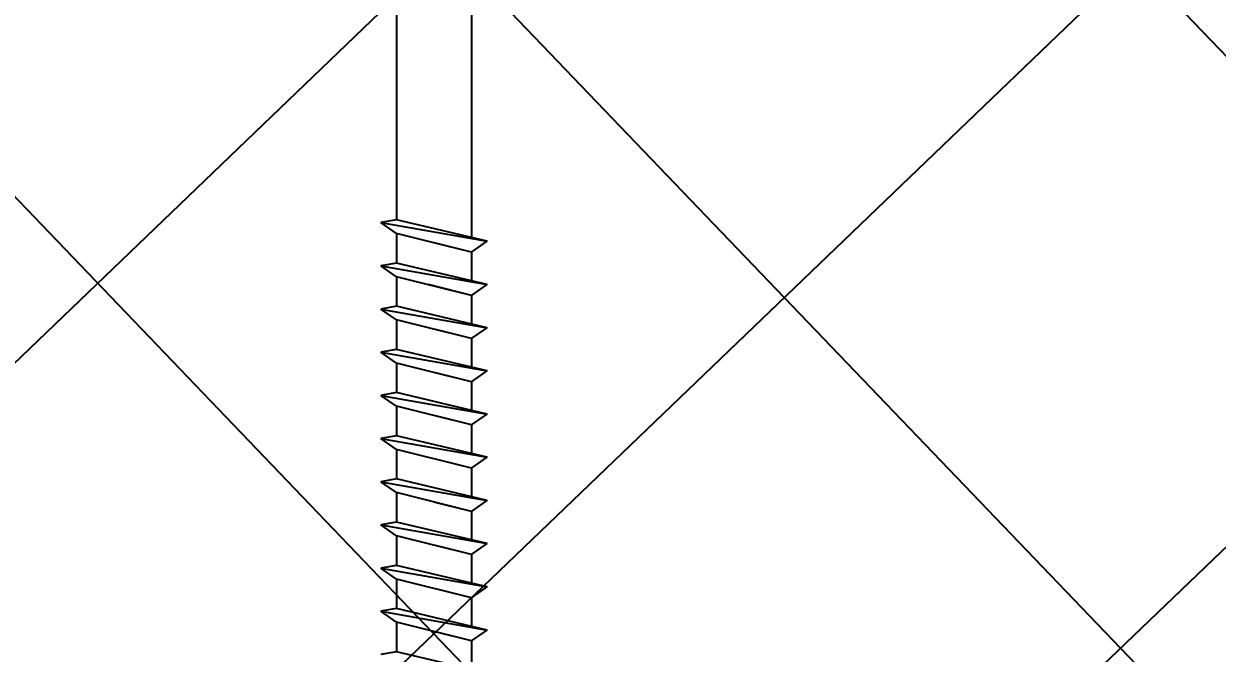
# Model space of a CAD drawing. Header units: inches. Extents: x -2661 to 42767, y -1222 to 9099.
# Drawn here: x 732.144 to 734.908, y 2526.79 to 2528.247 of the extents above; entities that cross this region are included whole.
import ezdxf
from ezdxf import colors
from ezdxf.entities.mleader import LeaderData, LeaderLine
from ezdxf.math import Vec2, Vec3

# ---------------------------------------------------------------- set-up
doc = ezdxf.new("R2010")
doc.units = ezdxf.units.IN
doc.header["$LTSCALE"] = 12
doc.header["$MEASUREMENT"] = 0
for name, color, linetype in [('S-ANNO-NOTE', 4, 'CONTINUOUS'), ('S-SIMPSON', 2, 'CONTINUOUS'), ('S-WOOD', 3, 'CONTINUOUS')]:
    doc.layers.add(name, color=color, linetype=linetype)
doc.layers.add('S-HATCH1', color=1, linetype='CONTINUOUS', transparency=0.5)
doc.styles.add('Arial', font='arial.ttf', dxfattribs={"width": 0.85})

# ---------------------------------------------------------------- blocks, each defined once
blk = doc.blocks.new('SIP SCREW_Shorter')
at = {"layer": 'S-SIMPSON'}
for p, q in [((-0.087, -0.5316), (-0.087, -8.3363)), ((0.087, -0.536), (0.087, -8.3775))]:
    blk.add_line(p, q, dxfattribs=at)
at = {"layer": 'S-SIMPSON', "color": 1}
for p, q in [((-0.087, -8.3363), (-0.123, -8.3427)), ((-0.087, -8.3363), (-0.123, -8.3427)), ((-0.087, -8.3363), (-0.123, -8.3427)), ((-0.087, -8.3363), (-0.123, -8.3427)), ((-0.123, -8.3427), (0.123, -8.386)), ((-0.123, -8.3427), (0.123, -8.386)), ((-0.123, -8.3427), (0.123, -8.386)), ((-0.123, -8.3427), (0.123, -8.386)), ((-0.087, -8.3679), (-0.123, -8.3427)), ((-0.087, -8.3679), (-0.123, -8.3427)), ((-0.087, -8.3679), (-0.123, -8.3427)), ((-0.087, -8.3679), (-0.123, -8.3427)), ((0.123, -8.386), (-0.087, -8.3363)), ((0.123, -8.386), (-0.087, -8.3363)), ((0.123, -8.386), (-0.087, -8.3363)), ((0.123, -8.386), (-0.087, -8.3363)), ((-0.087, -8.3679), (-0.087, -8.4363)), ((-0.087, -8.3679), (-0.087, -8.4363)), ((-0.087, -8.3679), (-0.087, -8.4363)), ((-0.087, -8.3679), (-0.087, -8.4363)), ((-0.087, -8.3679), (-0.087, -8.4363)), ((-0.087, -8.3679), (-0.087, -8.4363)), ((-0.087, -8.3679), (-0.087, -8.4363)), ((-0.087, -8.3679), (-0.087, -8.4363)), ((-0.087, -8.3679), (-0.087, -8.4363)), ((-0.087, -8.3679), (-0.087, -8.4363)), ((-0.087, -8.3679), (-0.087, -8.4363)), ((-0.087, -8.3679), (-0.087, -8.4363)), ((-0.087, -8.3679), (-0.087, -8.4363)), ((-0.087, -8.3679), (-0.087, -8.4363)), ((0.087, -8.4112), (-0.087, -8.3679)), ((0.087, -8.4112), (-0.087, -8.3679)), ((0.087, -8.4112), (-0.087, -8.3679)), ((0.087, -8.4112), (-0.087, -8.3679)), ((0.087, -8.4112), (0, -8.3896)), ((0.087, -8.4112), (0.123, -8.386)), ((0.087, -8.4112), (0.123, -8.386)), ((0.087, -8.4112), (0.123, -8.386)), ((0.087, -8.4112), (0.123, -8.386)), ((0.087, -8.4112), (0.123, -8.386)), ((0.087, -8.4112), (0.087, -8.4775)), ((0.087, -8.4112), (0.087, -8.4775)), ((0.087, -8.4112), (0.087, -8.4775)), ((0.087, -8.4112), (0.087, -8.4775)), ((0.087, -8.4112), (0.087, -8.4775)), ((0.087, -8.4112), (0.087, -8.4775)), ((0.087, -8.4112), (0.087, -8.4775)), ((0.087, -8.4112), (0.087, -8.4775)), ((0.087, -8.4112), (0.087, -8.4775)), ((0.087, -8.4112), (0.087, -8.4775)), ((0.087, -8.4112), (0.087, -8.4775)), ((0.087, -8.4112), (0.087, -8.4775)), ((0.087, -8.4112), (0.087, -8.4775)), ((0.087, -8.4112), (0.087, -8.4775)), ((0.087, -8.4112), (0.087, -8.4775)), ((0.087, -8.4112), (0.087, -8.4775)), ((-0.087, -8.4363), (-0.123, -8.4427)), ((-0.087, -8.4363), (-0.123, -8.4427)), ((-0.087, -8.4363), (-0.123, -8.4427)), ((-0.087, -8.4363), (-0.123, -8.4427)), ((-0.087, -8.4363), (-0.123, -8.4427)), ((-0.087, -8.4363), (-0.123, -8.4427)), ((-0.087, -8.4363), (-0.123, -8.4427)), ((-0.087, -8.4363), (-0.123, -8.4427)), ((-0.087, -8.4363), (-0.123, -8.4427)), ((-0.123, -8.4427), (0.123, -8.486)), ((-0.123, -8.4427), (0.123, -8.486)), ((-0.123, -8.4427), (0.123, -8.486)), ((-0.123, -8.4427), (0.123, -8.486)), ((-0.123, -8.4427), (0.123, -8.486)), ((-0.123, -8.4427), (0.123, -8.486)), ((-0.123, -8.4427), (0.123, -8.486)), ((-0.123, -8.4427), (0.123, -8.486)), ((-0.123, -8.4427), (0.123, -8.486)), ((-0.087, -8.4679), (-0.123, -8.4427)), ((-0.087, -8.4679), (-0.123, -8.4427)), ((-0.087, -8.4679), (-0.123, -8.4427)), ((-0.087, -8.4679), (-0.123, -8.4427)), ((-0.087, -8.4679), (-0.123, -8.4427)), ((-0.087, -8.4679), (-0.123, -8.4427)), ((-0.087, -8.4679), (-0.123, -8.4427)), ((-0.087, -8.4679), (-0.123, -8.4427)), ((-0.087, -8.4679), (-0.123, -8.4427)), ((0.123, -8.486), (-0.087, -8.4363)), ((0.123, -8.486), (-0.087, -8.4363)), ((0.087, -8.4775), (-0.087, -8.4363)), ((0.123, -8.486), (-0.087, -8.4363)), ((0.123, -8.486), (-0.087, -8.4363)), ((0.123, -8.486), (-0.087, -8.4363)), ((0.123, -8.486), (-0.087, -8.4363)), ((0.123, -8.486), (-0.087, -8.4363)), ((0.123, -8.486), (-0.087, -8.4363)), ((0.087, -8.5112), (-0.087, -8.4679)), ((0.087, -8.5112), (-0.087, -8.4679)), ((0.087, -8.5112), (-0.087, -8.4679)), ((0.087, -8.5112), (-0.087, -8.4679)), ((0.087, -8.5112), (-0.087, -8.4679)), ((0.087, -8.5112), (-0.087, -8.4679)), ((0.087, -8.5112), (-0.087, -8.4679)), ((0.087, -8.5112), (-0.087, -8.4679)), ((0.087, -8.5112), (-0.087, -8.4679)), ((-0.087, -8.4679), (-0.087, -8.5363)), ((-0.087, -8.4679), (-0.087, -8.5363)), ((-0.087, -8.4679), (-0.087, -8.5363)), ((-0.087, -8.4679), (-0.087, -8.5363)), ((-0.087, -8.4679), (-0.087, -8.5363)), ((-0.087, -8.4679), (-0.087, -8.5363)), ((-0.087, -8.4679), (-0.087, -8.5363)), ((-0.087, -8.4679), (-0.087, -8.5363)), ((-0.087, -8.4679), (-0.087, -8.5363)), ((-0.087, -8.4679), (-0.087, -8.5363)), ((-0.087, -8.4679), (-0.087, -8.5363)), ((-0.087, -8.4679), (-0.087, -8.5363)), ((-0.087, -8.4679), (-0.087, -8.5363)), ((-0.087, -8.4679), (-0.087, -8.5363)), ((-0.087, -8.4679), (-0.087, -8.5363)), ((-0.087, -8.4679), (-0.087, -8.5363)), ((-0.087, -8.4679), (-0.087, -8.5363)), ((-0.087, -8.4679), (-0.087, -8.5363)), ((-0.087, -8.4679), (-0.087, -8.5363)), ((-0.087, -8.4679), (-0.087, -8.5363)), ((-0.087, -8.4679), (-0.087, -8.5363)), ((0.087, -8.5112), (-0.013, -8.4863)), ((0.087, -8.5112), (-0.013, -8.4863)), ((0.087, -8.5112), (-0.013, -8.4863)), ((0.087, -8.5112), (0, -8.4896)), ((0.087, -8.5112), (0.123, -8.486)), ((0.087, -8.5112), (0.123, -8.486)), ((0.087, -8.5112), (0.123, -8.486)), ((0.087, -8.5112), (0.123, -8.486)), ((0.087, -8.5112), (0.123, -8.486)), ((0.087, -8.5112), (0.123, -8.486)), ((0.087, -8.5112), (0.123, -8.486)), ((0.087, -8.5112), (0.123, -8.486)), ((0.087, -8.5112), (0.123, -8.486)), ((0.087, -8.5112), (0.123, -8.486)), ((0.087, -8.5112), (0.123, -8.486)), ((0.087, -8.5112), (0.123, -8.486)), ((0.087, -8.5112), (0.123, -8.486)), ((0.087, -8.5112), (0.087, -8.5775)), ((0.087, -8.5112), (0.087, -8.5775)), ((0.087, -8.5112), (0.087, -8.5775)), ((0.087, -8.5112), (0.087, -8.5775)), ((0.087, -8.5112), (0.087, -8.5775)), ((0.087, -8.5112), (0.087, -8.5775)), ((0.087, -8.5112), (0.087, -8.5775)), ((0.087, -8.5112), (0.087, -8.5775)), ((0.087, -8.5112), (0.087, -8.5775)), ((0.087, -8.5112), (0.087, -8.5775)), ((0.087, -8.5112), (0.087, -8.5775)), ((0.087, -8.5112), (0.087, -8.5775)), ((0.087, -8.5112), (0.087, -8.5775)), ((0.087, -8.5112), (0.087, -8.5775)), ((0.087, -8.5112), (0.087, -8.5775)), ((0.087, -8.5112), (0.087, -8.5775)), ((0.087, -8.5112), (0.087, -8.5775)), ((0.087, -8.5112), (0.087, -8.5775)), ((0.087, -8.5112), (0.087, -8.5775)), ((0.087, -8.5112), (0.087, -8.5775)), ((0.087, -8.5112), (0.087, -8.5775)), ((-0.087, -8.5363), (-0.123, -8.5427)), ((-0.087, -8.5363), (-0.123, -8.5427)), ((-0.087, -8.5363), (-0.123, -8.5427)), ((-0.087, -8.5363), (-0.123, -8.5427)), ((-0.087, -8.5363), (-0.123, -8.5427)), ((-0.087, -8.5363), (-0.123, -8.5427)), ((-0.087, -8.5363), (-0.123, -8.5427)), ((-0.087, -8.5363), (-0.123, -8.5427)), ((-0.087, -8.5363), (-0.123, -8.5427)), ((-0.087, -8.5363), (-0.123, -8.5427)), ((-0.087, -8.5363), (-0.123, -8.5427)), ((-0.087, -8.5363), (-0.123, -8.5427)), ((0.123, -8.586), (-0.087, -8.5363)), ((0.123, -8.586), (-0.087, -8.5363)), ((0.123, -8.586), (-0.087, -8.5363)), ((0.123, -8.586), (-0.087, -8.5363)), ((0.123, -8.586), (-0.087, -8.5363)), ((0.123, -8.586), (-0.087, -8.5363)), ((0.123, -8.586), (-0.087, -8.5363)), ((0.123, -8.586), (-0.087, -8.5363)), ((0.123, -8.586), (-0.087, -8.5363)), ((0.123, -8.586), (-0.087, -8.5363)), ((0.123, -8.586), (-0.087, -8.5363)), ((0.123, -8.586), (-0.087, -8.5363)), ((-0.123, -8.5427), (0.123, -8.586)), ((-0.123, -8.5427), (0.123, -8.586)), ((-0.123, -8.5427), (0.123, -8.586)), ((-0.123, -8.5427), (0.123, -8.586)), ((-0.123, -8.5427), (0.123, -8.586)), ((-0.123, -8.5427), (0.123, -8.586)), ((-0.123, -8.5427), (0.123, -8.586)), ((-0.123, -8.5427), (0.123, -8.586)), ((-0.123, -8.5427), (0.123, -8.586)), ((-0.123, -8.5427), (0.123, -8.586)), ((-0.123, -8.5427), (0.123, -8.586)), ((-0.123, -8.5427), (0.123, -8.586)), ((-0.087, -8.5679), (-0.123, -8.5427)), ((-0.087, -8.5679), (-0.123, -8.5427)), ((-0.087, -8.5679), (-0.123, -8.5427)), ((-0.087, -8.5679), (-0.123, -8.5427)), ((-0.087, -8.5679), (-0.123, -8.5427)), ((-0.087, -8.5679), (-0.123, -8.5427)), ((-0.087, -8.5679), (-0.123, -8.5427)), ((-0.087, -8.5679), (-0.123, -8.5427)), ((-0.087, -8.5679), (-0.123, -8.5427)), ((-0.087, -8.5679), (-0.123, -8.5427)), ((-0.087, -8.5679), (-0.123, -8.5427)), ((-0.087, -8.5679), (-0.123, -8.5427)), ((-0.087, -8.5679), (-0.087, -8.6363)), ((-0.087, -8.5679), (-0.087, -8.6363)), ((-0.087, -8.5679), (-0.087, -8.6363)), ((-0.087, -8.5679), (-0.087, -8.6363)), ((-0.087, -8.5679), (-0.087, -8.6363)), ((-0.087, -8.5679), (-0.087, -8.6363)), ((-0.087, -8.5679), (-0.087, -8.6363)), ((-0.087, -8.5679), (-0.087, -8.6363)), ((-0.087, -8.5679), (-0.087, -8.6363)), ((-0.087, -8.5679), (-0.087, -8.6363)), ((-0.087, -8.5679), (-0.087, -8.6363)), ((-0.087, -8.5679), (-0.087, -8.6363)), ((-0.087, -8.5679), (-0.087, -8.6363)), ((-0.087, -8.5679), (-0.087, -8.6363)), ((-0.087, -8.5679), (-0.087, -8.6363)), ((-0.087, -8.5679), (-0.087, -8.6363)), ((-0.087, -8.5679), (-0.087, -8.6363)), ((-0.087, -8.5679), (-0.087, -8.6363)), ((-0.087, -8.5679), (-0.087, -8.6363)), ((0.087, -8.6112), (-0.087, -8.5679)), ((0.087, -8.6112), (-0.087, -8.5679)), ((0.087, -8.6112), (-0.087, -8.5679)), ((0.087, -8.6112), (-0.087, -8.5679)), ((0.087, -8.6112), (-0.087, -8.5679)), ((0.087, -8.6112), (-0.087, -8.5679)), ((0.087, -8.6112), (-0.087, -8.5679)), ((0.087, -8.6112), (-0.087, -8.5679)), ((0.087, -8.6112), (-0.087, -8.5679)), ((0.087, -8.6112), (-0.087, -8.5679)), ((0.087, -8.6112), (-0.087, -8.5679)), ((0.087, -8.6112), (-0.087, -8.5679)), ((-0.087, -8.5679), (-0.087, -8.6363)), ((-0.087, -8.5679), (-0.087, -8.6363)), ((-0.087, -8.5679), (-0.087, -8.6363)), ((-0.087, -8.5679), (-0.087, -8.6363)), ((-0.087, -8.5679), (-0.087, -8.6363)), ((-0.087, -8.5679), (-0.087, -8.6363)), ((0.087, -8.6112), (-0.013, -8.5863)), ((0.087, -8.6112), (-0.013, -8.5863)), ((0.087, -8.6112), (-0.013, -8.5863)), ((0.087, -8.6112), (0.123, -8.586)), ((0.087, -8.6112), (0.123, -8.586)), ((0.087, -8.6112), (0.123, -8.586)), ((0.087, -8.6112), (0.123, -8.586)), ((0.087, -8.6112), (0.123, -8.586)), ((0.087, -8.6112), (0.123, -8.586)), ((0.087, -8.6112), (0.123, -8.586)), ((0.087, -8.6112), (0.123, -8.586)), ((0.087, -8.6112), (0.123, -8.586)), ((0.087, -8.6112), (0.123, -8.586)), ((0.087, -8.6112), (0.123, -8.586)), ((0.087, -8.6112), (0.123, -8.586)), ((0.087, -8.6112), (0.123, -8.586)), ((0.087, -8.6112), (0.123, -8.586)), ((0.087, -8.6112), (0.123, -8.586)), ((0.087, -8.6112), (0.087, -8.6775)), ((0.087, -8.6112), (0.087, -8.6775)), ((0.087, -8.6112), (0.087, -8.6775)), ((0.087, -8.6112), (0.087, -8.6775)), ((0.087, -8.6112), (0.087, -8.6775)), ((0.087, -8.6112), (0.087, -8.6775)), ((0.087, -8.6112), (0.087, -8.6775)), ((0.087, -8.6112), (0.087, -8.6775)), ((0.087, -8.6112), (0.087, -8.6775)), ((0.087, -8.6112), (0.087, -8.6775)), ((0.087, -8.6112), (0.087, -8.6775)), ((0.087, -8.6112), (0.087, -8.6775)), ((0.087, -8.6112), (0.087, -8.6775)), ((0.087, -8.6112), (0.087, -8.6775)), ((0.087, -8.6112), (0.087, -8.6775)), ((0.087, -8.6112), (0.087, -8.6775)), ((0.087, -8.6112), (0.087, -8.6775)), ((0.087, -8.6112), (0.087, -8.6775)), ((0.087, -8.6112), (0.087, -8.6775)), ((0.087, -8.6112), (0.087, -8.6775)), ((0.087, -8.6112), (0.087, -8.6775)), ((0.087, -8.6112), (0.087, -8.6775)), ((0.087, -8.6112), (0.087, -8.6775)), ((0.087, -8.6112), (0.087, -8.6775)), ((0.087, -8.6112), (0.087, -8.6775)), ((-0.087, -8.6363), (-0.123, -8.6427)), ((-0.087, -8.6363), (-0.123, -8.6427)), ((-0.087, -8.6363), (-0.123, -8.6427)), ((-0.087, -8.6363), (-0.123, -8.6427)), ((-0.087, -8.6363), (-0.123, -8.6427)), ((-0.087, -8.6363), (-0.123, -8.6427)), ((-0.087, -8.6363), (-0.123, -8.6427)), ((-0.087, -8.6363), (-0.123, -8.6427)), ((-0.087, -8.6363), (-0.123, -8.6427)), ((-0.087, -8.6363), (-0.123, -8.6427)), ((-0.087, -8.6363), (-0.123, -8.6427)), ((-0.087, -8.6363), (-0.123, -8.6427)), ((-0.087, -8.6363), (-0.123, -8.6427)), ((-0.087, -8.6363), (-0.123, -8.6427)), ((-0.087, -8.6363), (-0.123, -8.6427)), ((-0.087, -8.6363), (-0.123, -8.6427)), ((-0.087, -8.6363), (-0.123, -8.6427)), ((-0.087, -8.6363), (-0.123, -8.6427)), ((-0.087, -8.6363), (-0.123, -8.6427)), ((-0.123, -8.6427), (0.123, -8.686)), ((-0.123, -8.6427), (0.123, -8.686)), ((-0.123, -8.6427), (0.123, -8.686)), ((-0.123, -8.6427), (0.123, -8.686)), ((-0.123, -8.6427), (0.123, -8.686)), ((-0.123, -8.6427), (0.123, -8.686)), ((-0.123, -8.6427), (0.123, -8.686)), ((-0.123, -8.6427), (0.123, -8.686)), ((-0.123, -8.6427), (0.123, -8.686)), ((-0.123, -8.6427), (0.123, -8.686)), ((-0.123, -8.6427), (0.123, -8.686)), ((-0.123, -8.6427), (0.123, -8.686)), ((-0.123, -8.6427), (0.123, -8.686)), ((-0.123, -8.6427), (0.123, -8.686)), ((-0.123, -8.6427), (0.123, -8.686)), ((-0.123, -8.6427), (0.123, -8.686)), ((-0.123, -8.6427), (0.123, -8.686)), ((-0.123, -8.6427), (0.123, -8.686)), ((-0.123, -8.6427), (0.123, -8.686)), ((-0.087, -8.6679), (-0.123, -8.6427)), ((-0.087, -8.6679), (-0.123, -8.6427)), ((-0.087, -8.6679), (-0.123, -8.6427)), ((-0.087, -8.6679), (-0.123, -8.6427)), ((-0.087, -8.6679), (-0.123, -8.6427)), ((-0.087, -8.6679), (-0.123, -8.6427)), ((-0.087, -8.6679), (-0.123, -8.6427)), ((-0.087, -8.6679), (-0.123, -8.6427)), ((-0.087, -8.6679), (-0.123, -8.6427)), ((-0.087, -8.6679), (-0.123, -8.6427)), ((-0.087, -8.6679), (-0.123, -8.6427)), ((-0.087, -8.6679), (-0.123, -8.6427)), ((-0.087, -8.6679), (-0.123, -8.6427)), ((-0.087, -8.6679), (-0.123, -8.6427)), ((-0.087, -8.6679), (-0.123, -8.6427)), ((-0.087, -8.6679), (-0.123, -8.6427)), ((-0.087, -8.6679), (-0.123, -8.6427)), ((-0.087, -8.6679), (-0.123, -8.6427)), ((-0.087, -8.6679), (-0.123, -8.6427)), ((0.123, -8.686), (-0.087, -8.6363)), ((0.123, -8.686), (-0.087, -8.6363)), ((0.123, -8.686), (-0.087, -8.6363)), ((0.123, -8.686), (-0.087, -8.6363)), ((0.123, -8.686), (-0.087, -8.6363)), ((0.123, -8.686), (-0.087, -8.6363)), ((0.123, -8.686), (-0.087, -8.6363)), ((0.123, -8.686), (-0.087, -8.6363)), ((0.123, -8.686), (-0.087, -8.6363)), ((0.123, -8.686), (-0.087, -8.6363)), ((0.123, -8.686), (-0.087, -8.6363)), ((0.123, -8.686), (-0.087, -8.6363)), ((0.123, -8.686), (-0.087, -8.6363)), ((0.123, -8.686), (-0.087, -8.6363)), ((0.123, -8.686), (-0.087, -8.6363)), ((0.123, -8.686), (-0.087, -8.6363)), ((0.123, -8.686), (-0.087, -8.6363)), ((0.123, -8.686), (-0.087, -8.6363)), ((0.123, -8.686), (-0.087, -8.6363)), ((0.087, -8.7112), (-0.087, -8.6679)), ((0.087, -8.7112), (-0.087, -8.6679)), ((0.087, -8.7112), (-0.087, -8.6679)), ((0.087, -8.7112), (-0.087, -8.6679)), ((0.087, -8.7112), (-0.087, -8.6679)), ((0.087, -8.7112), (-0.087, -8.6679)), ((0.087, -8.7112), (-0.087, -8.6679)), ((0.087, -8.7112), (-0.087, -8.6679)), ((0.087, -8.7112), (-0.087, -8.6679)), ((0.087, -8.7112), (-0.087, -8.6679)), ((0.087, -8.7112), (-0.087, -8.6679)), ((0.087, -8.7112), (-0.087, -8.6679)), ((0.087, -8.7112), (-0.087, -8.6679)), ((0.087, -8.7112), (-0.087, -8.6679)), ((0.087, -8.7112), (-0.087, -8.6679)), ((0.087, -8.7112), (-0.087, -8.6679)), ((0.087, -8.7112), (-0.087, -8.6679)), ((0.087, -8.7112), (-0.087, -8.6679)), ((0.087, -8.7112), (-0.087, -8.6679)), ((-0.087, -8.6679), (-0.087, -8.7363)), ((-0.087, -8.6679), (-0.087, -8.7363)), ((-0.087, -8.6679), (-0.087, -8.7363)), ((-0.087, -8.6679), (-0.087, -8.7363)), ((-0.087, -8.6679), (-0.087, -8.7363)), ((-0.087, -8.6679), (-0.087, -8.7363)), ((-0.087, -8.6679), (-0.087, -8.7363)), ((-0.087, -8.6679), (-0.087, -8.7363)), ((-0.087, -8.6679), (-0.087, -8.7363)), ((-0.087, -8.6679), (-0.087, -8.7363)), ((-0.087, -8.6679), (-0.087, -8.7363)), ((-0.087, -8.6679), (-0.087, -8.7363)), ((0.087, -8.7112), (0, -8.6896)), ((0.087, -8.7112), (0, -8.6896)), ((0.087, -8.7112), (0, -8.6896)), ((0.087, -8.7112), (0, -8.6896)), ((0.087, -8.7112), (0.123, -8.686)), ((0.087, -8.7112), (0.123, -8.686)), ((0.087, -8.7112), (0.123, -8.686)), ((0.087, -8.7112), (0.123, -8.686)), ((0.087, -8.7112), (0.123, -8.686)), ((0.087, -8.7112), (0.123, -8.686)), ((0.087, -8.7112), (0.123, -8.686)), ((0.087, -8.7112), (0.123, -8.686)), ((0.087, -8.7112), (0.123, -8.686)), ((0.087, -8.7112), (0.123, -8.686)), ((0.087, -8.7112), (0.123, -8.686)), ((0.087, -8.7112), (0.123, -8.686)), ((0.087, -8.7112), (0.123, -8.686)), ((0.087, -8.7112), (0.123, -8.686)), ((0.087, -8.7112), (0.123, -8.686)), ((0.087, -8.7112), (0.123, -8.686)), ((0.087, -8.7112), (0.123, -8.686)), ((0.087, -8.7112), (0.123, -8.686)), ((0.087, -8.7112), (0.123, -8.686)), ((0.087, -8.7112), (0.123, -8.686)), ((0.087, -8.7112), (0.123, -8.686)), ((0.087, -8.7112), (0.123, -8.686)), ((0.087, -8.7112), (0.123, -8.686)), ((0.087, -8.7112), (0.087, -8.7775)), ((0.087, -8.7112), (0.087, -8.7775)), ((0.087, -8.7112), (0.087, -8.7775)), ((0.087, -8.7112), (0.087, -8.7775)), ((0.087, -8.7112), (0.087, -8.7775)), ((0.087, -8.7112), (0.087, -8.7775)), ((0.087, -8.7112), (0.087, -8.7775)), ((0.087, -8.7112), (0.087, -8.7775)), ((0.087, -8.7112), (0.087, -8.7775)), ((0.087, -8.7112), (0.087, -8.7775)), ((0.087, -8.7112), (0.087, -8.7775)), ((0.087, -8.7112), (0.087, -8.7775)), ((0.087, -8.7112), (0.087, -8.7775)), ((0.087, -8.7112), (0.087, -8.7775)), ((-0.087, -8.7363), (-0.123, -8.7427)), ((-0.087, -8.7363), (-0.123, -8.7427)), ((-0.087, -8.7363), (-0.123, -8.7427)), ((-0.087, -8.7363), (-0.123, -8.7427)), ((-0.087, -8.7363), (-0.123, -8.7427)), ((-0.087, -8.7363), (-0.123, -8.7427)), ((-0.087, -8.7363), (-0.123, -8.7427)), ((-0.087, -8.7363), (-0.123, -8.7427)), ((-0.087, -8.7363), (-0.123, -8.7427)), ((-0.123, -8.7427), (0.123, -8.786)), ((-0.123, -8.7427), (0.123, -8.786)), ((-0.123, -8.7427), (0.123, -8.786)), ((-0.123, -8.7427), (0.123, -8.786)), ((-0.123, -8.7427), (0.123, -8.786)), ((-0.123, -8.7427), (0.123, -8.786)), ((-0.123, -8.7427), (0.123, -8.786)), ((-0.123, -8.7427), (0.123, -8.786)), ((-0.123, -8.7427), (0.123, -8.786)), ((-0.087, -8.7679), (-0.123, -8.7427)), ((-0.087, -8.7679), (-0.123, -8.7427)), ((-0.087, -8.7679), (-0.123, -8.7427)), ((-0.087, -8.7679), (-0.123, -8.7427)), ((-0.087, -8.7679), (-0.123, -8.7427)), ((-0.087, -8.7679), (-0.123, -8.7427)), ((-0.087, -8.7679), (-0.123, -8.7427)), ((-0.087, -8.7679), (-0.123, -8.7427)), ((-0.087, -8.7679), (-0.123, -8.7427)), ((0.123, -8.786), (-0.087, -8.7363)), ((0.123, -8.786), (-0.087, -8.7363)), ((0.123, -8.786), (-0.087, -8.7363)), ((0.123, -8.786), (-0.087, -8.7363)), ((0.123, -8.786), (-0.087, -8.7363)), ((0.123, -8.786), (-0.087, -8.7363)), ((0.087, -8.7775), (-0.087, -8.7363)), ((0.123, -8.786), (-0.087, -8.7363)), ((0.123, -8.786), (-0.087, -8.7363)), ((-0.087, -8.7679), (-0.087, -8.8363)), ((-0.087, -8.7679), (-0.087, -8.8363)), ((-0.087, -8.7679), (-0.087, -8.8363)), ((-0.087, -8.7679), (-0.087, -8.8363)), ((-0.087, -8.7679), (-0.087, -8.8363)), ((-0.087, -8.7679), (-0.087, -8.8363)), ((-0.087, -8.7679), (-0.087, -8.8363)), ((-0.087, -8.7679), (-0.087, -8.8363)), ((-0.087, -8.7679), (-0.087, -8.8363)), ((-0.087, -8.7679), (-0.087, -8.8363)), ((-0.087, -8.7679), (-0.087, -8.8363)), ((-0.087, -8.7679), (-0.087, -8.8363)), ((-0.087, -8.7679), (-0.087, -8.8363)), ((-0.087, -8.7679), (-0.087, -8.8363)), ((-0.087, -8.7679), (-0.087, -8.8363)), ((-0.087, -8.7679), (-0.087, -8.8363)), ((-0.087, -8.7679), (-0.087, -8.8363)), ((0.087, -8.8112), (-0.087, -8.7679)), ((0.087, -8.8112), (-0.087, -8.7679)), ((0.087, -8.8112), (-0.087, -8.7679)), ((0.087, -8.8112), (-0.087, -8.7679)), ((0.087, -8.8112), (-0.087, -8.7679)), ((0.087, -8.8112), (-0.087, -8.7679)), ((0.087, -8.8112), (-0.087, -8.7679)), ((0.087, -8.8112), (-0.087, -8.7679)), ((0.087, -8.8112), (-0.087, -8.7679)), ((0.087, -8.8112), (-0.013, -8.7863)), ((0.087, -8.8112), (-0.013, -8.7863)), ((0.087, -8.8112), (-0.013, -8.7863)), ((0.087, -8.8112), (0.123, -8.786)), ((0.087, -8.8112), (0.123, -8.786)), ((0.087, -8.8112), (0.123, -8.786)), ((0.087, -8.8112), (0.123, -8.786)), ((0.087, -8.8112), (0.123, -8.786)), ((0.087, -8.8112), (0.123, -8.786)), ((0.087, -8.8112), (0.123, -8.786)), ((0.087, -8.8112), (0.123, -8.786)), ((0.087, -8.8112), (0.123, -8.786)), ((0.087, -8.8112), (0.123, -8.786)), ((0.087, -8.8112), (0.123, -8.786)), ((0.087, -8.8112), (0.123, -8.786)), ((0.087, -8.8112), (0.123, -8.786)), ((0.087, -8.8112), (0, -8.7896)), ((0.087, -8.8112), (0.087, -8.8775)), ((0.087, -8.8112), (0.087, -8.8775)), ((0.087, -8.8112), (0.087, -8.8775)), ((0.087, -8.8112), (0.087, -8.8775)), ((0.087, -8.8112), (0.087, -8.8775)), ((0.087, -8.8112), (0.087, -8.8775)), ((0.087, -8.8112), (0.087, -8.8775)), ((0.087, -8.8112), (0.087, -8.8775)), ((0.087, -8.8112), (0.087, -8.8775)), ((0.087, -8.8112), (0.087, -8.8775)), ((0.087, -8.8112), (0.087, -8.8775)), ((0.087, -8.8112), (0.087, -8.8775)), ((0.087, -8.8112), (0.087, -8.8775)), ((0.087, -8.8112), (0.087, -8.8775)), ((0.087, -8.8112), (0.087, -8.8775)), ((0.087, -8.8112), (0.087, -8.8775)), ((-0.087, -8.8363), (-0.123, -8.8427)), ((-0.087, -8.8363), (-0.123, -8.8427)), ((-0.087, -8.8363), (-0.123, -8.8427)), ((-0.087, -8.8363), (-0.123, -8.8427)), ((-0.087, -8.8363), (-0.123, -8.8427)), ((-0.087, -8.8363), (-0.123, -8.8427)), ((-0.087, -8.8363), (-0.123, -8.8427)), ((-0.087, -8.8363), (-0.123, -8.8427)), ((-0.087, -8.8363), (-0.123, -8.8427)), ((-0.087, -8.8363), (-0.123, -8.8427)), ((-0.087, -8.8363), (-0.123, -8.8427)), ((-0.087, -8.8363), (-0.123, -8.8427)), ((-0.123, -8.8427), (0.123, -8.886)), ((-0.123, -8.8427), (0.123, -8.886)), ((-0.123, -8.8427), (0.123, -8.886)), ((-0.123, -8.8427), (0.123, -8.886)), ((-0.123, -8.8427), (0.123, -8.886)), ((-0.123, -8.8427), (0.123, -8.886)), ((-0.123, -8.8427), (0.123, -8.886)), ((-0.123, -8.8427), (0.123, -8.886)), ((-0.123, -8.8427), (0.123, -8.886)), ((-0.123, -8.8427), (0.123, -8.886)), ((-0.123, -8.8427), (0.123, -8.886)), ((-0.123, -8.8427), (0.123, -8.886)), ((-0.087, -8.8679), (-0.123, -8.8427)), ((-0.087, -8.8679), (-0.123, -8.8427)), ((-0.087, -8.8679), (-0.123, -8.8427)), ((-0.087, -8.8679), (-0.123, -8.8427)), ((-0.087, -8.8679), (-0.123, -8.8427)), ((-0.087, -8.8679), (-0.123, -8.8427)), ((-0.087, -8.8679), (-0.123, -8.8427)), ((-0.087, -8.8679), (-0.123, -8.8427)), ((-0.087, -8.8679), (-0.123, -8.8427)), ((-0.087, -8.8679), (-0.123, -8.8427)), ((-0.087, -8.8679), (-0.123, -8.8427)), ((-0.087, -8.8679), (-0.123, -8.8427)), ((0.123, -8.886), (-0.087, -8.8363)), ((0.123, -8.886), (-0.087, -8.8363)), ((0.123, -8.886), (-0.087, -8.8363)), ((0.123, -8.886), (-0.087, -8.8363)), ((0.123, -8.886), (-0.087, -8.8363)), ((0.123, -8.886), (-0.087, -8.8363)), ((0.123, -8.886), (-0.087, -8.8363)), ((0.123, -8.886), (-0.087, -8.8363)), ((0.123, -8.886), (-0.087, -8.8363)), ((0.123, -8.886), (-0.087, -8.8363)), ((0.123, -8.886), (-0.087, -8.8363)), ((0.123, -8.886), (-0.087, -8.8363)), ((0.087, -8.9112), (-0.087, -8.8679)), ((0.087, -8.9112), (-0.087, -8.8679)), ((0.087, -8.9112), (-0.087, -8.8679)), ((0.087, -8.9112), (-0.087, -8.8679)), ((0.087, -8.9112), (-0.087, -8.8679)), ((0.087, -8.9112), (-0.087, -8.8679)), ((0.087, -8.9112), (-0.087, -8.8679)), ((0.087, -8.9112), (-0.087, -8.8679)), ((0.087, -8.9112), (-0.087, -8.8679)), ((0.087, -8.9112), (-0.087, -8.8679)), ((0.087, -8.9112), (-0.087, -8.8679)), ((0.087, -8.9112), (-0.087, -8.8679)), ((-0.087, -8.8679), (-0.087, -8.9363)), ((-0.087, -8.8679), (-0.087, -8.9363)), ((-0.087, -8.8679), (-0.087, -8.9363)), ((-0.087, -8.8679), (-0.087, -8.9363)), ((-0.087, -8.8679), (-0.087, -8.9363)), ((-0.087, -8.8679), (-0.087, -8.9363)), ((-0.087, -8.8679), (-0.087, -8.9363)), ((-0.087, -8.8679), (-0.087, -8.9363)), ((-0.087, -8.8679), (-0.087, -8.9363)), ((-0.087, -8.8679), (-0.087, -8.9363)), ((-0.087, -8.8679), (-0.087, -8.9363)), ((-0.087, -8.8679), (-0.087, -8.9363)), ((-0.087, -8.8679), (-0.087, -8.9363)), ((-0.087, -8.8679), (-0.087, -8.9363)), ((-0.087, -8.8679), (-0.087, -8.9363)), ((-0.087, -8.8679), (-0.087, -8.9363)), ((-0.087, -8.8679), (-0.087, -8.9363)), ((0.087, -8.9112), (0.123, -8.886)), ((0.087, -8.9112), (0.123, -8.886)), ((0.087, -8.9112), (0.123, -8.886)), ((0.087, -8.9112), (0.123, -8.886)), ((0.087, -8.9112), (0.123, -8.886)), ((0.087, -8.9112), (0.123, -8.886)), ((0.087, -8.9112), (0.123, -8.886)), ((0.087, -8.9112), (0.123, -8.886)), ((0.087, -8.9112), (0.123, -8.886)), ((0.087, -8.9112), (0.123, -8.886)), ((0.087, -8.9112), (0.123, -8.886)), ((0.087, -8.9112), (0.123, -8.886)), ((0.087, -8.9112), (0.087, -8.9775)), ((0.087, -8.9112), (0.087, -8.9775)), ((0.087, -8.9112), (0.087, -8.9775)), ((0.087, -8.9112), (0.087, -8.9775)), ((0.087, -8.9112), (0.087, -8.9775)), ((0.087, -8.9112), (0.087, -8.9775)), ((0.087, -8.9112), (0.087, -8.9775)), ((0.087, -8.9112), (0.087, -8.9775)), ((0.087, -8.9112), (0.087, -8.9775)), ((0.087, -8.9112), (0.087, -8.9775)), ((0.087, -8.9112), (0.087, -8.9775)), ((0.087, -8.9112), (0.087, -8.9775)), ((0.087, -8.9112), (0.087, -8.9775)), ((0.087, -8.9112), (0.087, -8.9775)), ((0.087, -8.9112), (0.087, -8.9775)), ((0.087, -8.9112), (0.087, -8.9775)), ((0.087, -8.9112), (0.087, -8.9775)), ((-0.087, -8.9363), (-0.123, -8.9427)), ((-0.087, -8.9363), (-0.123, -8.9427)), ((-0.087, -8.9363), (-0.123, -8.9427)), ((-0.087, -8.9363), (-0.123, -8.9427)), ((-0.087, -8.9363), (-0.123, -8.9427)), ((-0.087, -8.9363), (-0.123, -8.9427)), ((-0.087, -8.9363), (-0.123, -8.9427)), ((-0.087, -8.9363), (-0.123, -8.9427)), ((-0.087, -8.9363), (-0.123, -8.9427)), ((-0.087, -8.9363), (-0.123, -8.9427)), ((-0.087, -8.9363), (-0.123, -8.9427)), ((-0.087, -8.9363), (-0.123, -8.9427)), ((-0.087, -8.9363), (-0.123, -8.9427)), ((-0.087, -8.9363), (-0.123, -8.9427)), ((-0.087, -8.9363), (-0.123, -8.9427)), ((-0.123, -8.9427), (0.123, -8.986)), ((-0.123, -8.9427), (0.123, -8.986)), ((-0.123, -8.9427), (0.123, -8.986)), ((-0.123, -8.9427), (0.123, -8.986)), ((-0.123, -8.9427), (0.123, -8.986)), ((-0.123, -8.9427), (0.123, -8.986)), ((-0.123, -8.9427), (0.123, -8.986)), ((-0.123, -8.9427), (0.123, -8.986)), ((-0.123, -8.9427), (0.123, -8.986)), ((-0.123, -8.9427), (0.123, -8.986)), ((-0.123, -8.9427), (0.123, -8.986)), ((-0.123, -8.9427), (0.123, -8.986)), ((-0.123, -8.9427), (0.123, -8.986)), ((-0.123, -8.9427), (0.123, -8.986)), ((-0.123, -8.9427), (0.123, -8.986)), ((-0.087, -8.9679), (-0.123, -8.9427)), ((-0.087, -8.9679), (-0.123, -8.9427)), ((-0.087, -8.9679), (-0.123, -8.9427)), ((-0.087, -8.9679), (-0.123, -8.9427)), ((-0.087, -8.9679), (-0.123, -8.9427)), ((-0.087, -8.9679), (-0.123, -8.9427)), ((-0.087, -8.9679), (-0.123, -8.9427)), ((-0.087, -8.9679), (-0.123, -8.9427)), ((-0.087, -8.9679), (-0.123, -8.9427)), ((-0.087, -8.9679), (-0.123, -8.9427)), ((-0.087, -8.9679), (-0.123, -8.9427)), ((-0.087, -8.9679), (-0.123, -8.9427)), ((-0.087, -8.9679), (-0.123, -8.9427)), ((-0.087, -8.9679), (-0.123, -8.9427)), ((-0.087, -8.9679), (-0.123, -8.9427)), ((0.123, -8.986), (-0.087, -8.9363)), ((0.123, -8.986), (-0.087, -8.9363)), ((0.123, -8.986), (-0.087, -8.9363)), ((0.123, -8.986), (-0.087, -8.9363)), ((0.123, -8.986), (-0.087, -8.9363)), ((0.123, -8.986), (-0.087, -8.9363)), ((0.123, -8.986), (-0.087, -8.9363)), ((0.123, -8.986), (-0.087, -8.9363)), ((0.123, -8.986), (-0.087, -8.9363)), ((0.123, -8.986), (-0.087, -8.9363)), ((0.123, -8.986), (-0.087, -8.9363)), ((0.123, -8.986), (-0.087, -8.9363)), ((0.123, -8.986), (-0.087, -8.9363)), ((0.123, -8.986), (-0.087, -8.9363)), ((0.123, -8.986), (-0.087, -8.9363)), ((-0.087, -8.9679), (-0.087, -9.0363)), ((-0.087, -8.9679), (-0.087, -9.0363)), ((-0.087, -8.9679), (-0.087, -9.0363)), ((-0.087, -8.9679), (-0.087, -9.0363)), ((-0.087, -8.9679), (-0.087, -9.0363)), ((-0.087, -8.9679), (-0.087, -9.0363)), ((-0.087, -8.9679), (-0.087, -9.0363)), ((-0.087, -8.9679), (-0.087, -9.0363)), ((-0.087, -8.9679), (-0.087, -9.0363)), ((-0.087, -8.9679), (-0.087, -9.0363)), ((-0.087, -8.9679), (-0.087, -9.0363)), ((-0.087, -8.9679), (-0.087, -9.0363)), ((-0.087, -8.9679), (-0.087, -9.0363)), ((-0.087, -8.9679), (-0.087, -9.0363)), ((-0.087, -8.9679), (-0.087, -9.0363)), ((-0.087, -8.9679), (-0.087, -9.0363)), ((-0.087, -8.9679), (-0.087, -9.0363)), ((-0.087, -8.9679), (-0.087, -9.0363)), ((0.087, -9.0112), (-0.087, -8.9679)), ((0.087, -9.0112), (-0.087, -8.9679)), ((0.087, -9.0112), (-0.087, -8.9679)), ((0.087, -9.0112), (-0.087, -8.9679)), ((0.087, -9.0112), (-0.087, -8.9679)), ((0.087, -9.0112), (-0.087, -8.9679)), ((0.087, -9.0112), (-0.087, -8.9679)), ((0.087, -9.0112), (-0.087, -8.9679)), ((0.087, -9.0112), (-0.087, -8.9679)), ((0.087, -9.0112), (-0.087, -8.9679)), ((0.087, -9.0112), (-0.087, -8.9679)), ((0.087, -9.0112), (-0.087, -8.9679)), ((0.087, -9.0112), (-0.087, -8.9679)), ((0.087, -9.0112), (-0.087, -8.9679)), ((0.087, -9.0112), (-0.087, -8.9679)), ((0.087, -9.0112), (0, -8.9896)), ((0.087, -9.0112), (0, -8.9896)), ((0.087, -9.0112), (0, -8.9896)), ((0.087, -9.0112), (0.123, -8.986)), ((0.087, -9.0112), (0.123, -8.986)), ((0.087, -9.0112), (0.123, -8.986)), ((0.087, -9.0112), (0.123, -8.986)), ((0.087, -9.0112), (0.123, -8.986)), ((0.087, -9.0112), (0.123, -8.986)), ((0.087, -9.0112), (0.123, -8.986)), ((0.087, -9.0112), (0.123, -8.986)), ((0.087, -9.0112), (0.123, -8.986)), ((0.087, -9.0112), (0.123, -8.986)), ((0.087, -9.0112), (0.123, -8.986)), ((0.087, -9.0112), (0.123, -8.986)), ((0.087, -9.0112), (0.123, -8.986)), ((0.087, -9.0112), (0.123, -8.986)), ((0.087, -9.0112), (0.123, -8.986)), ((0.087, -9.0112), (0.123, -8.986)), ((0.087, -9.0112), (0.123, -8.986)), ((0.087, -9.0112), (0.123, -8.986)), ((-0.087, -9.0363), (-0.123, -9.0427)), ((-0.087, -9.0363), (-0.123, -9.0427)), ((-0.087, -9.0363), (-0.123, -9.0427)), ((-0.087, -9.0363), (-0.123, -9.0427)), ((-0.087, -9.0363), (-0.123, -9.0427)), ((-0.087, -9.0363), (-0.123, -9.0427)), ((-0.087, -9.0363), (-0.123, -9.0427)), ((-0.087, -9.0363), (-0.123, -9.0427)), ((-0.087, -9.0363), (-0.123, -9.0427)), ((0.123, -9.086), (-0.087, -9.0363)), ((0.123, -9.086), (-0.087, -9.0363)), ((0.087, -9.0775), (-0.087, -9.0363)), ((0.123, -9.086), (-0.087, -9.0363)), ((0.123, -9.086), (-0.087, -9.0363)), ((0.123, -9.086), (-0.087, -9.0363)), ((0.123, -9.086), (-0.087, -9.0363)), ((0.123, -9.086), (-0.087, -9.0363)), ((0.123, -9.086), (-0.087, -9.0363)), ((0.087, -9.0112), (0.087, -9.0775)), ((0.087, -9.0112), (0.087, -9.0775)), ((0.087, -9.0112), (0.087, -9.0775)), ((0.087, -9.0112), (0.087, -9.0775)), ((0.087, -9.0112), (0.087, -9.0775)), ((0.087, -9.0112), (0.087, -9.0775)), ((0.087, -9.0112), (0.087, -9.0775)), ((0.087, -9.0112), (0.087, -9.0775)), ((0.087, -9.0112), (0.087, -9.0775)), ((0.087, -9.0112), (0.087, -9.0775)), ((0.087, -9.0112), (0.087, -9.0775)), ((0.087, -9.0112), (0.087, -9.0775)), ((-0.123, -9.0427), (0.123, -9.086)), ((-0.123, -9.0427), (0.123, -9.086)), ((-0.123, -9.0427), (0.123, -9.086)), ((-0.123, -9.0427), (0.123, -9.086)), ((-0.123, -9.0427), (0.123, -9.086)), ((-0.123, -9.0427), (0.123, -9.086)), ((-0.123, -9.0427), (0.123, -9.086)), ((-0.123, -9.0427), (0.123, -9.086)), ((-0.123, -9.0427), (0.123, -9.086)), ((-0.087, -9.0679), (-0.123, -9.0427)), ((-0.087, -9.0679), (-0.123, -9.0427)), ((-0.087, -9.0679), (-0.123, -9.0427)), ((-0.087, -9.0679), (-0.123, -9.0427)), ((-0.087, -9.0679), (-0.123, -9.0427)), ((-0.087, -9.0679), (-0.123, -9.0427)), ((-0.087, -9.0679), (-0.123, -9.0427)), ((-0.087, -9.0679), (-0.123, -9.0427)), ((-0.087, -9.0679), (-0.123, -9.0427)), ((0.087, -9.1112), (-0.087, -9.0679)), ((0.087, -9.1112), (-0.087, -9.0679)), ((0.087, -9.1112), (-0.087, -9.0679)), ((0.087, -9.1112), (-0.087, -9.0679)), ((0.087, -9.1112), (-0.087, -9.0679)), ((0.087, -9.1112), (-0.087, -9.0679)), ((0.087, -9.1112), (-0.087, -9.0679)), ((0.087, -9.1112), (-0.087, -9.0679)), ((0.087, -9.1112), (-0.087, -9.0679)), ((-0.087, -9.0679), (-0.087, -9.1363)), ((-0.087, -9.0679), (-0.087, -9.1363)), ((-0.087, -9.0679), (-0.087, -9.1363)), ((-0.087, -9.0679), (-0.087, -9.1363)), ((-0.087, -9.0679), (-0.087, -9.1363)), ((-0.087, -9.0679), (-0.087, -9.1363)), ((-0.087, -9.0679), (-0.087, -9.1363)), ((-0.087, -9.0679), (-0.087, -9.1363)), ((-0.087, -9.0679), (-0.087, -9.1363)), ((-0.087, -9.0679), (-0.087, -9.1363)), ((-0.087, -9.0679), (-0.087, -9.1363)), ((-0.087, -9.0679), (-0.087, -9.1363)), ((-0.087, -9.0679), (-0.087, -9.1363)), ((0.087, -9.1112), (-0.013, -9.0863)), ((0.087, -9.1112), (-0.013, -9.0863)), ((0.087, -9.1112), (-0.013, -9.0863)), ((0.087, -9.1112), (0, -9.0896)), ((0.087, -9.1112), (0.123, -9.086)), ((0.087, -9.1112), (0.123, -9.086)), ((0.087, -9.1112), (0.123, -9.086)), ((0.087, -9.1112), (0.123, -9.086)), ((0.087, -9.1112), (0.123, -9.086)), ((0.087, -9.1112), (0.123, -9.086)), ((0.087, -9.1112), (0.123, -9.086)), ((0.087, -9.1112), (0.123, -9.086)), ((0.087, -9.1112), (0.123, -9.086)), ((0.087, -9.1112), (0.123, -9.086)), ((0.087, -9.1112), (0.123, -9.086)), ((0.087, -9.1112), (0.123, -9.086)), ((0.087, -9.1112), (0.123, -9.086)), ((0.087, -9.1112), (0.087, -9.1775)), ((0.087, -9.1112), (0.087, -9.1775)), ((0.087, -9.1112), (0.087, -9.1775)), ((0.087, -9.1112), (0.087, -9.1775)), ((0.087, -9.1112), (0.087, -9.1775)), ((0.087, -9.1112), (0.087, -9.1775)), ((0.087, -9.1112), (0.087, -9.1775)), ((0.087, -9.1112), (0.087, -9.1775)), ((0.087, -9.1112), (0.087, -9.1775)), ((0.087, -9.1112), (0.087, -9.1775)), ((0.087, -9.1112), (0.087, -9.1775)), ((-0.087, -9.1363), (-0.123, -9.1427)), ((-0.087, -9.1363), (-0.123, -9.1427)), ((-0.087, -9.1363), (-0.123, -9.1427)), ((-0.087, -9.1363), (-0.123, -9.1427)), ((-0.087, -9.1363), (-0.123, -9.1427)), ((-0.087, -9.1363), (-0.123, -9.1427)), ((-0.087, -9.1363), (-0.123, -9.1427)), ((-0.087, -9.1363), (-0.123, -9.1427)), ((-0.087, -9.1363), (-0.123, -9.1427)), ((-0.123, -9.1427), (0.123, -9.186)), ((-0.123, -9.1427), (0.123, -9.186)), ((-0.123, -9.1427), (0.123, -9.186)), ((-0.123, -9.1427), (0.123, -9.186)), ((-0.123, -9.1427), (0.123, -9.186)), ((-0.123, -9.1427), (0.123, -9.186)), ((-0.123, -9.1427), (0.123, -9.186)), ((-0.123, -9.1427), (0.123, -9.186)), ((-0.123, -9.1427), (0.123, -9.186)), ((-0.087, -9.1679), (-0.123, -9.1427)), ((-0.087, -9.1679), (-0.123, -9.1427)), ((-0.087, -9.1679), (-0.123, -9.1427)), ((-0.087, -9.1679), (-0.123, -9.1427)), ((-0.087, -9.1679), (-0.123, -9.1427)), ((-0.087, -9.1679), (-0.123, -9.1427)), ((-0.087, -9.1679), (-0.123, -9.1427)), ((-0.087, -9.1679), (-0.123, -9.1427)), ((-0.087, -9.1679), (-0.123, -9.1427)), ((0.123, -9.186), (-0.087, -9.1363)), ((0.123, -9.186), (-0.087, -9.1363)), ((0.123, -9.186), (-0.087, -9.1363)), ((0.123, -9.186), (-0.087, -9.1363)), ((0.123, -9.186), (-0.087, -9.1363)), ((0.123, -9.186), (-0.087, -9.1363)), ((0.123, -9.186), (-0.087, -9.1363)), ((0.123, -9.186), (-0.087, -9.1363)), ((0.123, -9.186), (-0.087, -9.1363)), ((-0.087, -9.1679), (-0.087, -9.2363)), ((-0.087, -9.1679), (-0.087, -9.2363)), ((-0.087, -9.1679), (-0.087, -9.2363)), ((-0.087, -9.1679), (-0.087, -9.2363)), ((-0.087, -9.1679), (-0.087, -9.2363)), ((-0.087, -9.1679), (-0.087, -9.2363)), ((-0.087, -9.1679), (-0.087, -9.2363)), ((-0.087, -9.1679), (-0.087, -9.2363)), ((-0.087, -9.1679), (-0.087, -9.2363)), ((-0.087, -9.1679), (-0.087, -9.2363)), ((-0.087, -9.1679), (-0.087, -9.2363)), ((0.087, -9.2112), (-0.087, -9.1679)), ((0.087, -9.2112), (-0.087, -9.1679)), ((0.087, -9.2112), (-0.087, -9.1679)), ((0.087, -9.2112), (-0.087, -9.1679)), ((0.087, -9.2112), (-0.087, -9.1679)), ((0.087, -9.2112), (-0.087, -9.1679)), ((0.087, -9.2112), (-0.087, -9.1679)), ((0.087, -9.2112), (-0.087, -9.1679)), ((0.087, -9.2112), (-0.087, -9.1679)), ((0.087, -9.2112), (0.123, -9.186)), ((0.087, -9.2112), (0.123, -9.186)), ((0.087, -9.2112), (0.123, -9.186)), ((0.087, -9.2112), (0.123, -9.186)), ((0.087, -9.2112), (0.123, -9.186)), ((0.087, -9.2112), (0.123, -9.186)), ((0.087, -9.2112), (0.123, -9.186)), ((0.087, -9.2112), (0.123, -9.186)), ((0.087, -9.2112), (0.123, -9.186)), ((0.087, -9.2112), (0.087, -9.2775)), ((0.087, -9.2112), (0.087, -9.2775)), ((0.087, -9.2112), (0.087, -9.2775)), ((0.087, -9.2112), (0.087, -9.2775)), ((0.087, -9.2112), (0.087, -9.2775)), ((0.087, -9.2112), (0.087, -9.2775)), ((0.087, -9.2112), (0.087, -9.2775)), ((0.087, -9.2112), (0.087, -9.2775)), ((0.087, -9.2112), (0.087, -9.2775)), ((0.087, -9.2112), (0.087, -9.2775)), ((0.087, -9.2112), (0.087, -9.2775)), ((-0.087, -9.2363), (-0.123, -9.2427)), ((-0.087, -9.2363), (-0.123, -9.2427)), ((-0.087, -9.2363), (-0.123, -9.2427)), ((-0.087, -9.2363), (-0.123, -9.2427)), ((-0.087, -9.2363), (-0.123, -9.2427)), ((-0.087, -9.2363), (-0.123, -9.2427)), ((-0.087, -9.2363), (-0.123, -9.2427)), ((-0.087, -9.2363), (-0.123, -9.2427)), ((-0.087, -9.2363), (-0.123, -9.2427)), ((-0.087, -9.2363), (-0.123, -9.2427)), ((-0.087, -9.2363), (-0.123, -9.2427)), ((-0.123, -9.2427), (0.123, -9.286)), ((-0.123, -9.2427), (0.123, -9.286)), ((-0.123, -9.2427), (0.123, -9.286)), ((-0.123, -9.2427), (0.123, -9.286)), ((-0.123, -9.2427), (0.123, -9.286)), ((-0.123, -9.2427), (0.123, -9.286)), ((-0.123, -9.2427), (0.123, -9.286)), ((-0.123, -9.2427), (0.123, -9.286)), ((-0.123, -9.2427), (0.123, -9.286)), ((-0.123, -9.2427), (0.123, -9.286)), ((-0.123, -9.2427), (0.123, -9.286)), ((-0.087, -9.2679), (-0.123, -9.2427)), ((-0.087, -9.2679), (-0.123, -9.2427)), ((-0.087, -9.2679), (-0.123, -9.2427)), ((-0.087, -9.2679), (-0.123, -9.2427)), ((-0.087, -9.2679), (-0.123, -9.2427)), ((-0.087, -9.2679), (-0.123, -9.2427)), ((-0.087, -9.2679), (-0.123, -9.2427)), ((-0.087, -9.2679), (-0.123, -9.2427)), ((-0.087, -9.2679), (-0.123, -9.2427)), ((-0.087, -9.2679), (-0.123, -9.2427)), ((-0.087, -9.2679), (-0.123, -9.2427)), ((0.123, -9.286), (-0.087, -9.2363)), ((0.123, -9.286), (-0.087, -9.2363)), ((0.123, -9.286), (-0.087, -9.2363)), ((0.123, -9.286), (-0.087, -9.2363)), ((0.123, -9.286), (-0.087, -9.2363)), ((0.123, -9.286), (-0.087, -9.2363)), ((0.123, -9.286), (-0.087, -9.2363)), ((0.123, -9.286), (-0.087, -9.2363)), ((0.123, -9.286), (-0.087, -9.2363)), ((0.123, -9.286), (-0.087, -9.2363)), ((0.123, -9.286), (-0.087, -9.2363)), ((0.087, -9.3112), (-0.087, -9.2679)), ((0.087, -9.3112), (-0.087, -9.2679)), ((0.087, -9.3112), (-0.087, -9.2679)), ((0.087, -9.3112), (-0.087, -9.2679)), ((0.087, -9.3112), (-0.087, -9.2679)), ((0.087, -9.3112), (-0.087, -9.2679)), ((0.087, -9.3112), (-0.087, -9.2679)), ((0.087, -9.3112), (-0.087, -9.2679)), ((0.087, -9.3112), (-0.087, -9.2679)), ((0.087, -9.3112), (-0.087, -9.2679)), ((0.087, -9.3112), (-0.087, -9.2679)), ((-0.087, -9.2679), (-0.087, -9.3363)), ((-0.087, -9.2679), (-0.087, -9.3363)), ((-0.087, -9.2679), (-0.087, -9.3363)), ((-0.087, -9.2679), (-0.087, -9.3363)), ((-0.087, -9.2679), (-0.087, -9.3363)), ((-0.087, -9.2679), (-0.087, -9.3363)), ((-0.087, -9.2679), (-0.087, -9.3363)), ((-0.087, -9.2679), (-0.087, -9.3363)), ((0.087, -9.3112), (0.123, -9.286)), ((0.087, -9.3112), (0.123, -9.286)), ((0.087, -9.3112), (0.123, -9.286)), ((0.087, -9.3112), (0.123, -9.286)), ((0.087, -9.3112), (0.123, -9.286)), ((0.087, -9.3112), (0.123, -9.286)), ((0.087, -9.3112), (0.123, -9.286)), ((0.087, -9.3112), (0.123, -9.286)), ((0.087, -9.3112), (0.123, -9.286)), ((0.087, -9.3112), (0.123, -9.286)), ((0.087, -9.3112), (0.123, -9.286)), ((0.087, -9.3112), (0.123, -9.286)), ((0.087, -9.3112), (0.123, -9.286)), ((0.087, -9.3112), (0, -9.2896)), ((0.087, -9.3112), (0, -9.2896)), ((0.087, -9.3112), (0.087, -9.3775)), ((0.087, -9.3112), (0.087, -9.3775)), ((0.087, -9.3112), (0.087, -9.3775)), ((0.087, -9.3112), (0.087, -9.3775)), ((0.087, -9.3112), (0.087, -9.3775)), ((0.087, -9.3112), (0.087, -9.3775)), ((0.087, -9.3112), (0.087, -9.3775)), ((0.087, -9.3112), (0.087, -9.3775)), ((0.087, -9.3112), (0.087, -9.3775)), ((0.087, -9.3112), (0.087, -9.3775)), ((-0.087, -9.3363), (-0.123, -9.3427)), ((-0.087, -9.3363), (-0.123, -9.3427)), ((-0.087, -9.3363), (-0.123, -9.3427)), ((-0.087, -9.3363), (-0.123, -9.3427)), ((0.123, -9.386), (-0.087, -9.3363)), ((0.123, -9.386), (-0.087, -9.3363)), ((0.123, -9.386), (-0.087, -9.3363)), ((0.123, -9.386), (-0.087, -9.3363))]:
    blk.add_line(p, q, dxfattribs=at)

msp = doc.modelspace()

# ---------------------------------------------------------------- hatches: boundary and pattern name
at = {"layer": 'S-HATCH1'}
h = msp.add_hatch(dxfattribs=at)
h.set_pattern_fill('ANSI37', color=252, scale=9, angle=-1.19349, style=0)
h.set_pattern_definition([(43.80651, (-9082.1486, 699.1833), (-0.77875333, 0.81189177), []), (133.80651, (-9082.1486, 699.1833), (-0.81189177, -0.77875333), [])])
h.paths.add_polyline_path([(764.23941, 2526.2549), (764.23941, 2530.50133), (763.46106, 2530.69061), (765.01776, 2531.06919), (764.23941, 2531.25847), (764.23941, 2535.5049), (710.73774, 2535.5049), (710.73774, 2534.8799), (708.73774, 2534.8799), (708.73774, 2526.2549)])
h.paths.add_polyline_path([(697.27892, 2535.5049), (697.27892, 2531.25847), (698.05727, 2531.06919), (696.50057, 2530.69061), (697.27892, 2530.50133), (697.27892, 2526.2549), (708.73774, 2526.2549), (708.73774, 2534.8799), (706.73774, 2534.8799), (706.73774, 2535.5049)])

# ---------------------------------------------------------------- block references
at = {"layer": 'S-WOOD'}
msp.add_blockref('SIP SCREW_Shorter', (733.09373, 2536.1299), dxfattribs=at)

# ---------------------------------------------------------------- leaders
at = {"layer": 'S-ANNO-NOTE'}
ml = msp.add_multileader_mtext('Standard', dxfattribs=at)
ml.set_content('\\A1;BEVELED 3x TOP PLATE', color=4, style='Arial')
ml.set_leader_properties(color=2)
ml.build(insert=Vec2(0, 0))
ml.multileader.update_dxf_attribs({"dogleg_length": 0.125, "arrow_head_size": 1.3125, "scale": 12})
ctx = ml.context
ctx.base_point, ctx.scale, ctx.char_height, ctx.arrow_head_size, ctx.landing_gap_size, ctx.plane_origin = Vec3(784.9449, 2523.35026), 12, 1.125, 1.3125, 1.08, Vec3(240.38596, 2724.10885)
ctx.text_align_type = 2
notes = []
notes.append((ctx, [(0, (1, 1, 0), (804.10059, 2523.35026), (-1, 0), 1.5, [(0, [(816.4906, 2531.80873)], 0, [])])]))
ctx.mtext.insert, ctx.mtext.width, ctx.mtext.defined_height, ctx.mtext.alignment, ctx.mtext.flow_direction = Vec3(801.52059, 2523.92274), 18.2926016, 4.37074, 3, 5
for ctx, leaders in notes:
    for number, flags, end, landing, length, lines in leaders:
        leader = LeaderData()
        leader.index, (leader.has_last_leader_line, leader.has_dogleg_vector, leader.attachment_direction) = number, flags
        leader.last_leader_point, leader.dogleg_vector, leader.dogleg_length = Vec3(end), Vec3(landing), length
        for number, points, colour, breaks in lines:
            line = LeaderLine()
            line.index, line.vertices, line.color, line.breaks = number, Vec3.list(points), colors.encode_raw_color(colour), breaks
            leader.lines.append(line)
        ctx.leaders.append(leader)

doc.saveas('drawing.dxf')
